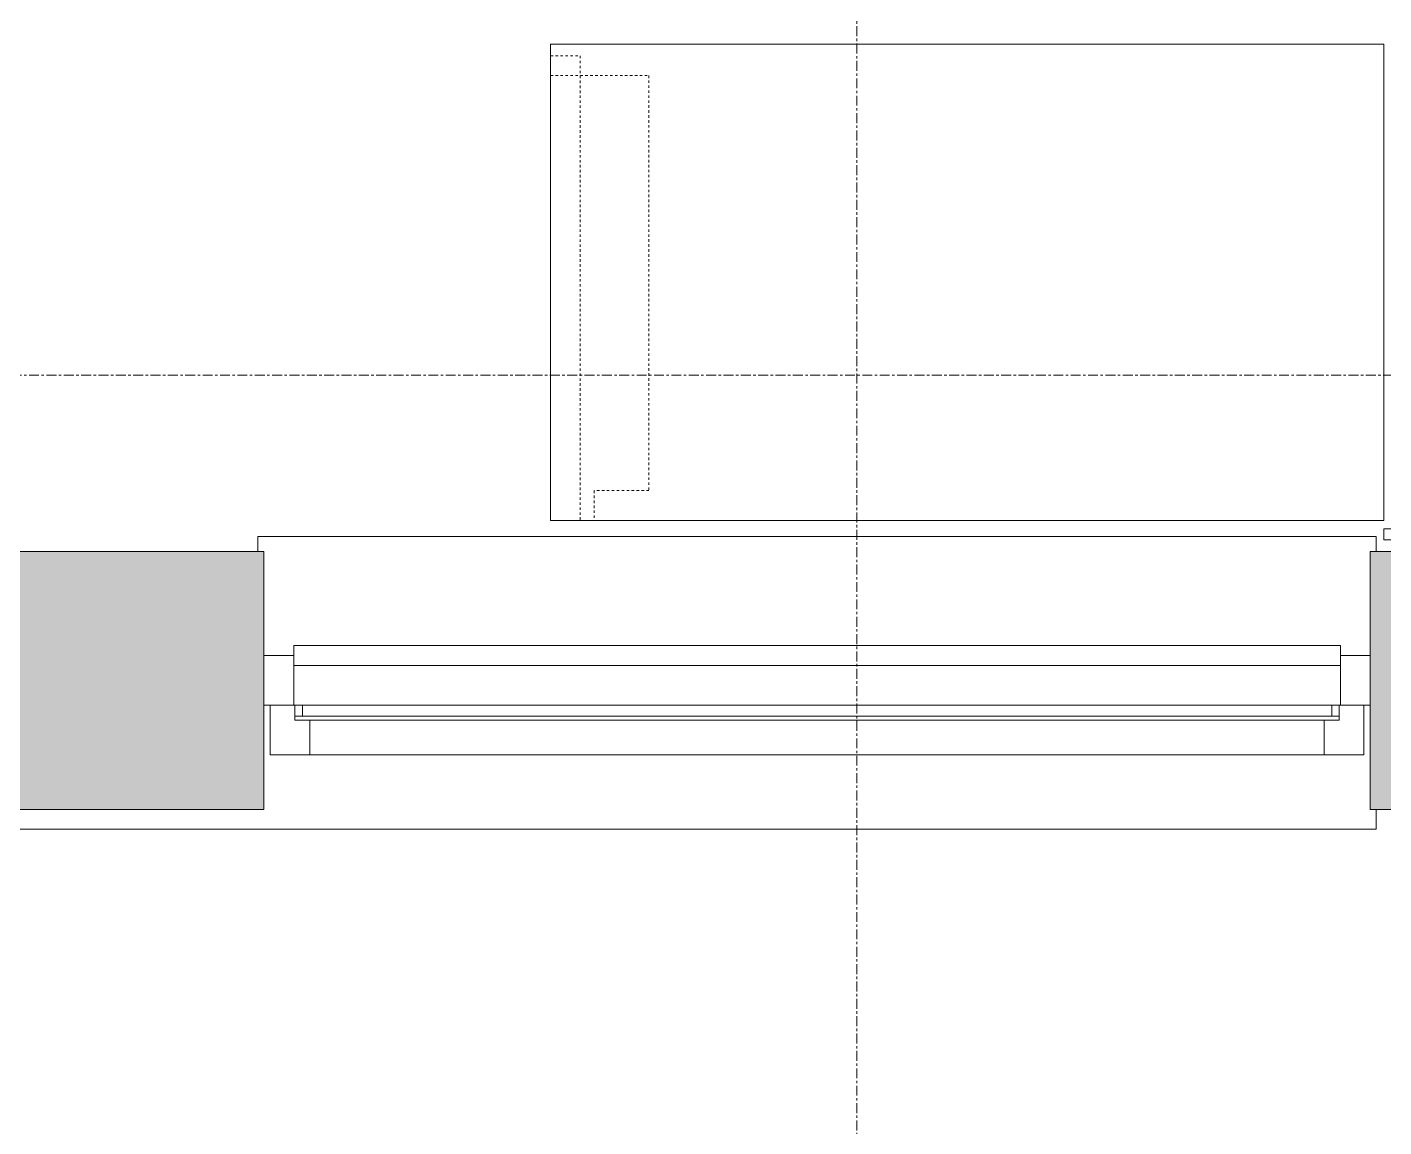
# Model space of a CAD drawing. Header units: inches. Extents: x 29752 to 31446, y 4278 to 5722.
# Drawn here: x 30802.5 to 30870.9, y 4362.8 to 4418.2 of the extents above; entities that cross this region are included whole.
import ezdxf

# ---------------------------------------------------------------- set-up
doc = ezdxf.new("R2010")
doc.units = ezdxf.units.IN
doc.header["$MEASUREMENT"] = 0
doc.linetypes.add('Dash', pattern=[0.25, 0.125, -0.125])
doc.linetypes.add('Grid Line 1_2_', pattern=[0.875, 0.5, -0.125, 0.125, -0.125])
for name, color, linetype, lineweight in [('1900 Duke Street_2nd Flr_LINKED_dwg', 8, 'Continuous', 9), ('A-GLAZ-CURT', 52, 'Continuous', 9), ('A-GLAZ-CWMG', 51, 'Continuous', 9), ('A-WALL', 113, 'Continuous', 13), ('A-WALL-PATT', 111, 'Continuous', 13), ('AE-GLAZING', 7, 'Continuous', 9), ('AE-SILL', 7, 'Continuous', 9), ('I-FURN', 30, 'Continuous', 9), ('I-FURN-HDLN', 30, 'Dash', 9), ('S-GRID', 1, 'Continuous', 9)]:
    doc.layers.add(name, color=color, linetype=linetype, lineweight=lineweight)

# ---------------------------------------------------------------- blocks, each defined once
blk = doc.blocks.new('1900 Duke Street_2nd Flr_LINKED_dwg-5565117-FIRST FLOOR POWER _ SIGNAL')
at = {"layer": 'AE-GLAZING'}
for p, q in [((1717.875, 5.25), (1717.875, 4.7)), ((1769.75, 4.7), (1769.75, 5.25)), ((1771.375, 4.605), (1771.375, 5.25)), ((1717.5, 4.7), (1770.125, 4.7))]:
    blk.add_line(p, q, dxfattribs=at)
at = {"layer": 'AE-GLAZING', "flags": 128}
for points in [[(1718.25, 2.75), (1716.25, 2.75), (1716.25, 5.25)], [(1718.25, 4.5), (1717.5, 4.5), (1717.5, 5.25)], [(1769.375, 4.5), (1769.375, 2.75), (1718.25, 2.75), (1718.25, 4.5), (1769.375, 4.5), (1770.125, 4.5), (1770.125, 5.25)], [(1771.375, 5.25), (1771.375, 2.75), (1769.375, 2.75)]]:
    blk.add_lwpolyline(points, dxfattribs=at)
at = {"layer": 'AE-SILL', "flags": 128}
for points in [[(1715.625, 13), (1715.625, 13.75), (1772, 13.75), (1772, 13)], [(1772, 0), (1772, -1), (1503.625, -1), (1503.625, 0)]]:
    blk.add_lwpolyline(points, dxfattribs=at)
blk = doc.blocks.new('Worksurface-Mounted-Teknion-JNWSSN-Single_Sided_Rectangular-R2015 - 24_ Depth-V51-FIRST FLOOR POWER _ SIGNAL')
at = {"layer": 'I-FURN'}
for p, q in [((-21, -23.782), (21, -23.782)), ((-21, -47.782), (-21, -23.782)), ((21, -23.782), (21, -47.782)), ((21, -47.782), (-21, -47.782))]:
    blk.add_line(p, q, dxfattribs=at)
at = {"layer": 'I-FURN-HDLN'}
for p, q in [((-21, -24.374), (-19.5, -24.374)), ((-19.5, -24.374), (-19.5, -47.782)), ((-21, -25.369), (-16.039, -25.369)), ((-16.039, -25.369), (-16.039, -46.282)), ((-16.039, -46.282), (-18.795, -46.282)), ((-18.795, -46.282), (-18.795, -47.782))]:
    blk.add_line(p, q, dxfattribs=at)
blk = doc.blocks.new('Screen-Leg_Mounted-Teknion-JNSEEL-Felt_Elevated-R2015 - Double-Sided Leg Overlay-V116-FIRST FLOOR POWER _ SIGNAL')
at = {"layer": 'I-FURN'}
for p, q in [((27.952, 0.703), (-1.467, 0.703)), ((29, 0.276), (27.952, 0.703)), ((-29.467, 0.276), (-30, 0.276)), ((-30, 0.276), (-30, -0.276)), ((-1.467, 0.276), (29, 0.276)), ((30, 0.276), (-1.467, 0.276)), ((30, -0.276), (30, 0.276)), ((-30, -0.276), (-29.467, -0.276)), ((29, -0.276), (-1.467, -0.276)), ((-1.467, -0.276), (30, -0.276)), ((27.952, -0.703), (29, -0.276)), ((-1.467, -0.703), (-0.945, -0.703)), ((-0.945, -0.703), (0.945, -0.703)), ((0.945, -0.703), (27.952, -0.703)), ((6.669, -0.703), (5.331, -0.703)), ((5.331, -0.703), (5.331, -2.396)), ((6.669, -2.396), (6.669, -0.703)), ((5.331, -2.396), (6.669, -2.396))]:
    blk.add_line(p, q, dxfattribs=at)
blk = doc.blocks.new('System Panel - Glazed-V127-FIRST FLOOR POWER _ SIGNAL')
at = {"layer": 'A-GLAZ-CURT', "lineweight": 13}
for p, q in [((26.375, 1.75), (-26.375, 1.75)), ((-26.375, 1.75), (-26.375, 0.75)), ((26.375, 0.75), (26.375, 1.75)), ((-26.375, 0.75), (26.375, 0.75))]:
    blk.add_line(p, q, dxfattribs=at)
blk = doc.blocks.new('Rectangular Mullion - 1_5_ x 2_5_ rectangular-6342876-FIRST FLOOR POWER _ SIGNAL')
at = {"layer": 'A-GLAZ-CWMG', "lineweight": 20}
for p, q in [((-1.5, 1.25), (0, 1.25)), ((-1.5, -1.25), (-1.5, 1.25)), ((0, 1.25), (0, -1.25)), ((0, -1.25), (-1.5, -1.25))]:
    blk.add_line(p, q, dxfattribs=at)
blk = doc.blocks.new('Rectangular Mullion - 1_5_ x 2_5_ rectangular-6341943-FIRST FLOOR POWER _ SIGNAL')
at = {"layer": 'A-GLAZ-CWMG'}
blk.add_line((30603.675, 4386.561), (30656.425, 4386.561), dxfattribs=at)
blk = doc.blocks.new('Rectangular Mullion - 1_5_ x 2_5_ rectangular-6342878-FIRST FLOOR POWER _ SIGNAL')
at = {"layer": 'A-GLAZ-CWMG', "lineweight": 20}
for p, q in [((0, 1.25), (-1.5, 1.25)), ((-1.5, 1.25), (-1.5, -1.25)), ((0, -1.25), (0, 1.25)), ((-1.5, -1.25), (0, -1.25))]:
    blk.add_line(p, q, dxfattribs=at)

msp = doc.modelspace()

# ---------------------------------------------------------------- hatches: boundary and pattern name
at = {"layer": 'A-WALL-PATT', "lineweight": 9}
h = msp.add_hatch(color=7, dxfattribs=at)
h.paths.add_polyline_path([(30426.55, 4378.811), (30454.175, 4378.811), (30454.175, 4391.811), (30426.237, 4391.811), (30426.237, 4378.811)], flags=0)
h.paths.add_polyline_path([(30242.175, 4378.811), (30242.487, 4378.811), (30242.487, 4391.811), (30150.55, 4391.811), (30150.55, 4378.811), (30237.103, 4378.811)], flags=0)
h.paths.add_polyline_path([(30922.55, 4378.811), (30962.8, 4378.811), (30962.8, 4391.811), (30870.237, 4391.811), (30870.237, 4378.811), (30918.921, 4378.811)], flags=0)
h.paths.add_polyline_path([(30561.874, 4378.811), (30602.175, 4378.811), (30602.175, 4391.811), (30510.55, 4391.811), (30510.55, 4378.811), (30550.175, 4378.811)], flags=0)
h.paths.add_polyline_path([(30326.175, 4378.811), (30326.484, 4378.811), (30326.484, 4391.811), (30298.237, 4391.811), (30298.237, 4378.811), (30298.55, 4378.811)], flags=0)
h.paths.add_polyline_path([(30080.612, 4378.811), (30094.175, 4378.811), (30094.175, 4391.811), (30078.116, 4391.811), (30078.112, 4391.811), (30063.925, 4391.811), (30063.925, 4378.811), (30078.112, 4378.811)], flags=0)
h.paths.add_polyline_path([(30810.219, 4378.811), (30814.487, 4378.811), (30814.487, 4391.811), (30786.237, 4391.811), (30786.237, 4378.811), (30786.55, 4378.811)], flags=0)
h.paths.add_polyline_path([(29883.925, 4378.811), (29883.925, 4391.811), (29872.392, 4391.811), (29872.392, 4378.811), (29882.175, 4378.811)], flags=0)
h.paths.add_polyline_path([(30658.55, 4378.811), (30686.484, 4378.811), (30686.484, 4391.811), (30657.925, 4391.811), (30657.925, 4378.811)], flags=0)
h.paths.add_polyline_path([(29967.925, 4378.811), (29967.925, 4391.811), (29937.925, 4391.811), (29937.925, 4378.811), (29966.175, 4378.811)], flags=0)

# ---------------------------------------------------------------- linework, layer by layer
at = {"layer": 'A-WALL', "color": 8, "lineweight": 20}
for p, q in [((30814.487, 4391.811), (30786.237, 4391.811)), ((30814.487, 4378.811), (30814.487, 4391.811)), ((30902.398, 4391.811), (30870.237, 4391.811)), ((30870.237, 4391.811), (30870.237, 4378.811)), ((30786.237, 4378.811), (30814.487, 4378.811)), ((30870.237, 4378.811), (30962.8, 4378.811))]:
    msp.add_line(p, q, dxfattribs=at)
at = {"layer": 'S-GRID', "linetype": 'Grid Line 1_2_'}
for p, q in [((30844.362, 4277.766), (30844.362, 5698.128)), ((31446.272, 4400.686), (29775.662, 4400.686))]:
    msp.add_line(p, q, dxfattribs=at)

# ---------------------------------------------------------------- block references
at = {"layer": '1900 Duke Street_2nd Flr_LINKED_dwg', "color": 7}
msp.add_blockref('1900 Duke Street_2nd Flr_LINKED_dwg-5565117-FIRST FLOOR POWER _ SIGNAL', (29098.55, 4378.811), dxfattribs=at)
at = {"layer": 'A-GLAZ-CURT'}
msp.add_blockref('System Panel - Glazed-V127-FIRST FLOOR POWER _ SIGNAL', (30842.362, 4385.311), dxfattribs=at)
at = {"layer": 'A-GLAZ-CWMG', "rotation": 180}
for name, p in [('Rectangular Mullion - 1_5_ x 2_5_ rectangular-6342878-FIRST FLOOR POWER _ SIGNAL', (30814.487, 4385.311)), ('Rectangular Mullion - 1_5_ x 2_5_ rectangular-6341943-FIRST FLOOR POWER _ SIGNAL', (61472.412, 8770.621))]:
    msp.add_blockref(name, p, dxfattribs=at)
at = {"layer": 'A-GLAZ-CWMG', "extrusion": (0, 0, -1), "rotation": 180}
msp.add_blockref('Rectangular Mullion - 1_5_ x 2_5_ rectangular-6342876-FIRST FLOOR POWER _ SIGNAL', (-30870.237, 4385.311), dxfattribs=at)
at = {"layer": 'I-FURN'}
msp.add_blockref('Worksurface-Mounted-Teknion-JNWSSN-Single_Sided_Rectangular-R2015 - 24_ Depth-V51-FIRST FLOOR POWER _ SIGNAL', (30849.931, 4441.151), dxfattribs=at)
at = {"layer": 'I-FURN', "rotation": 180}
msp.add_blockref('Screen-Leg_Mounted-Teknion-JNSEEL-Felt_Elevated-R2015 - Double-Sided Leg Overlay-V116-FIRST FLOOR POWER _ SIGNAL', (30900.931, 4392.667), dxfattribs=at)

doc.saveas('drawing.dxf')
